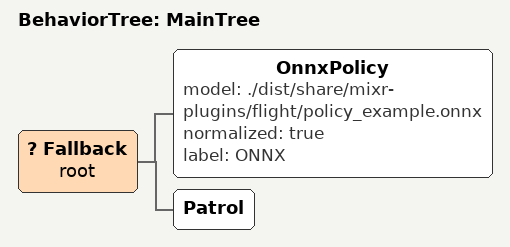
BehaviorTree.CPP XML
<root main_tree_to_execute="MainTree">
  <BehaviorTree ID="MainTree">
    <Fallback name="root">

      <OnnxPolicy model="./dist/share/mixr-plugins/flight/policy_example.onnx"
                  normalized="true"
                  label="ONNX"/>

      <Patrol/>

    </Fallback>
  </BehaviorTree>

</root>
